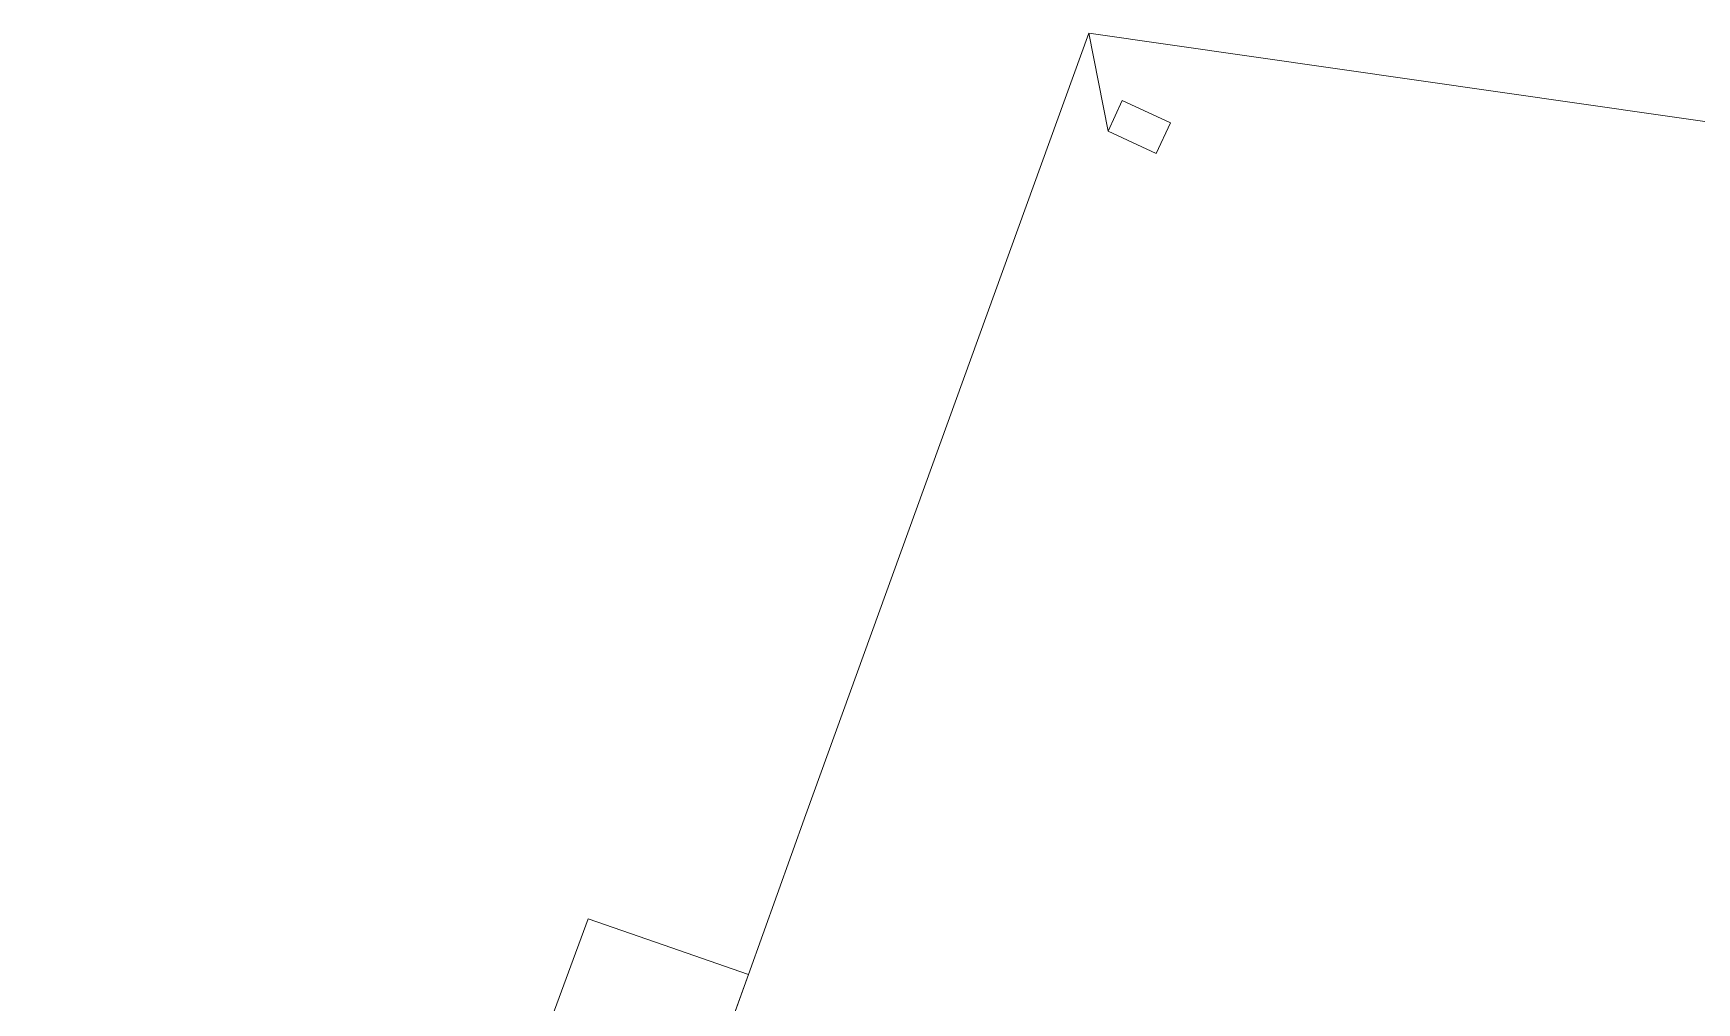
# Model space of a CAD drawing. Header units: metres. Extents: x 275294 to 277468, y 6206436 to 6207766.
# Drawn here: x 276670.6 to 277063.3, y 6207536.7 to 6207765.7 of the extents above; entities that cross this region are included whole.
import ezdxf

# ---------------------------------------------------------------- set-up
doc = ezdxf.new("R2010")
doc.units = ezdxf.units.M
doc.layers.add('Cadastre Land Parcels_SP_EXT', color=9, linetype='Continuous', lineweight=5)
doc.layers.add('Cadastre Roads_SP_EXT', color=9, linetype='Continuous', lineweight=5)

msp = doc.modelspace()

# ---------------------------------------------------------------- linework, layer by layer
at = {"layer": 'Cadastre Land Parcels_SP_EXT', "linetype": 'Continuous'}
msp.add_lwpolyline([(277461.87, 6207687.92), (276919.77, 6207765.7), (276924.34, 6207742.56), (276927.7, 6207749.82), (276939.05, 6207744.56), (276935.68, 6207737.31), (276924.34, 6207742.56), (276919.77, 6207765.7), (276875.41, 6207643.18), (276852.97, 6207581.19), (276839.47, 6207543.45), (276825.99, 6207506.04), (276776.38, 6207351.16), (276753.69, 6207251.65), (276948.07, 6207227.34), (277056.6, 6207213.76), (277047.37, 6207148.82), (276949.34, 6207161.35), (276739.22, 6207188.18), (276736.43, 6207175.93), (276729.4, 6207145.08), (276670.62, 6206887.26)], dxfattribs=at)
at = {"layer": 'Cadastre Roads_SP_EXT', "linetype": 'Continuous'}
for p, q in [((276801.59, 6207556.52), (276753.65, 6207426.73)), ((276817.53, 6207551.02), (276801.59, 6207556.52)), ((276839.47, 6207543.45), (276817.53, 6207551.02)), ((276825.98, 6207506.03), (276839.47, 6207543.45))]:
    msp.add_line(p, q, dxfattribs=at)

doc.saveas('drawing.dxf')
